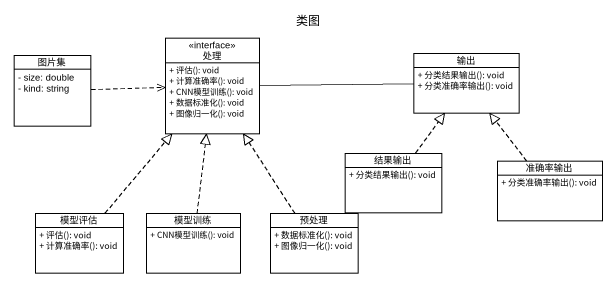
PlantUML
@startuml
title 类图
hide circle
hide empty members
skinparam classAttributeIconSize 0
interface 处理 {
  + 评估(): void
  + 计算准确率(): void
  + CNN模型训练(): void
  + 数据标准化(): void
  + 图像归一化(): void
}
class 图片集 {
  - size: double
  - kind: string
}
class 输出 {
  + 分类结果输出(): void
  + 分类准确率输出(): void
}
class 结果输出 {
  + 分类结果输出(): void
}
class 准确率输出 {
  + 分类准确率输出(): void
}
class 模型评估 {
  + 评估(): void
  + 计算准确率(): void
}
class 模型训练 {
  + CNN模型训练(): void
}
class 预处理 {
  + 数据标准化(): void
  + 图像归一化(): void
}
处理 -right- 输出
图片集 .right.> 处理
结果输出 .up.|> 输出
准确率输出 .up.|> 输出
模型评估 .up.|> 处理
模型训练 .up.|> 处理
预处理 .up.|> 处理
@enduml
